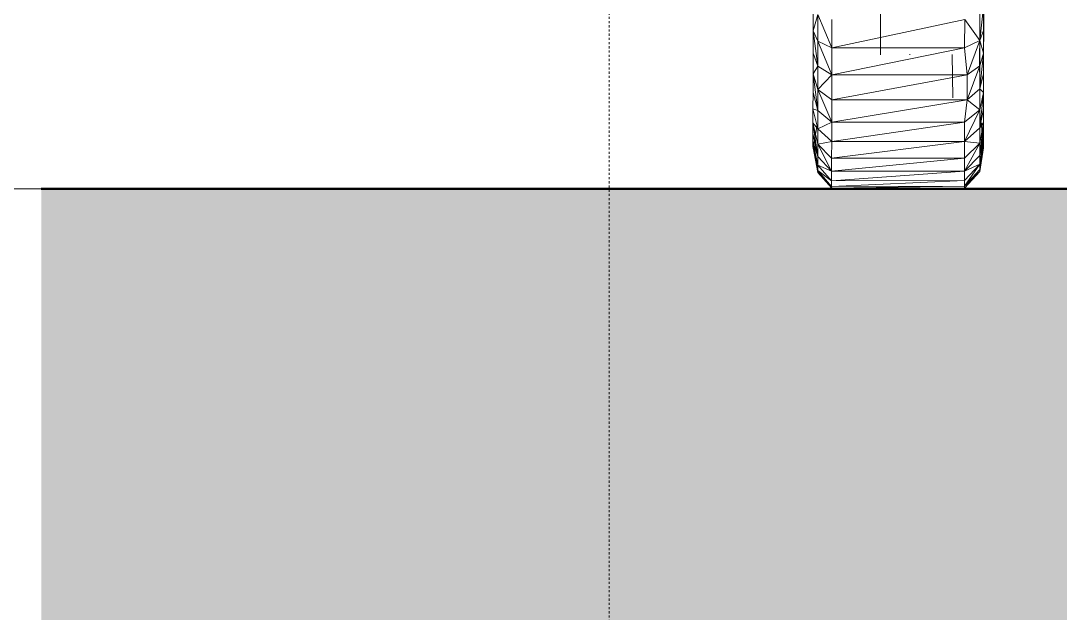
# Model space of a CAD drawing. Header units: inches. Extents: x 1747 to 7619, y -160 to 618.
# Drawn here: x 4741.2 to 4802.9, y -55.2 to -20 of the extents above; entities that cross this region are included whole.
import ezdxf

# ---------------------------------------------------------------- set-up
doc = ezdxf.new("R2010")
doc.units = ezdxf.units.IN
doc.header["$MEASUREMENT"] = 0
doc.linetypes.add('Aligning Line 1_8_', pattern=[0.25, 0.125, -0.125])
doc.linetypes.add('Grid Line 1_2_', pattern=[0.875, 0.5, -0.125, 0.125, -0.125])
for name, color, linetype, lineweight in [('0-4', 10, 'Continuous', 5), ('0-6', 7, 'Continuous', 9), ('A-FLOR-LEVL-1', 51, 'Grid Line 1_2_', 9), ('A-GENM', 5, 'Continuous', 9), ('C-TOPO', 7, 'Continuous', 9), ('C-TOPO-1', 250, 'Continuous', 50), ('G-ANNO-SYMB-2', 147, 'Aligning Line 1_8_', 9)]:
    doc.layers.add(name, color=color, linetype=linetype, lineweight=lineweight)

# ---------------------------------------------------------------- blocks, each defined once
blk = doc.blocks.new('CTR - 2nd Phase_rvt-2-BUILDING ELEVATION - NORTH')
at = {"layer": 'A-FLOR-LEVL-1'}
blk.add_line((-12558.481, -30), (-9609.49, -30), dxfattribs=at)
blk = doc.blocks.new('Land_Rover_Evoque_-_SUV_Car_Vehicle_Automobile_13067 - Land Rover EVOQUE_dwg-1230547-BUILDING ELEVATION - NORTH')
at = {"layer": 'A-GENM'}
for p, q in [((-12406.153, -18.352), (-12406.139, -21.945)), ((-12406.153, -18.352), (-12406.141, -22.523)), ((-12412.037, -20.117), (-12412.041, -18.746)), ((-12416.028, -19.208), (-12416.03, -20.622)), ((-12415.747, -19.655), (-12416.03, -20.622)), ((-12415.75, -21.238), (-12415.747, -19.655)), ((-12414.922, -21.64), (-12415.747, -19.655)), ((-12406.145, -21.21), (-12405.928, -19.203)), ((-12406.145, -21.21), (-12406.142, -19.638)), ((-12405.93, -20.615), (-12405.928, -19.203)), ((-12405.915, -20.609), (-12405.912, -19.197)), ((-12407.043, -19.948), (-12414.922, -21.64)), ((-12414.919, -19.95), (-12414.922, -21.64)), ((-12412.034, -21.17), (-12412.037, -20.117)), ((-12407.046, -21.638), (-12407.043, -19.948)), ((-12407.043, -19.948), (-12406.145, -21.21)), ((-12416.033, -21.952), (-12416.03, -20.622)), ((-12415.752, -22.731), (-12416.03, -20.622)), ((-12415.75, -21.238), (-12416.03, -20.622)), ((-12406.145, -21.21), (-12405.93, -20.615)), ((-12405.932, -21.945), (-12405.93, -20.615)), ((-12405.915, -20.609), (-12405.93, -20.55)), ((-12405.915, -20.609), (-12405.93, -20.745)), ((-12405.915, -20.609), (-12405.919, -21.939)), ((-12415.752, -22.731), (-12415.75, -21.238)), ((-12414.922, -21.64), (-12415.75, -21.238)), ((-12414.924, -23.239), (-12415.75, -21.238)), ((-12412.032, -21.828), (-12412.034, -21.17)), ((-12407.046, -21.638), (-12406.145, -21.21)), ((-12406.898, -23.238), (-12406.145, -21.21)), ((-12406.147, -22.699), (-12406.145, -21.21)), ((-12406.145, -21.21), (-12405.932, -21.945)), ((-12416.034, -23.182), (-12416.033, -21.952)), ((-12416.033, -21.952), (-12415.752, -22.731)), ((-12407.046, -21.638), (-12414.924, -23.239)), ((-12414.922, -21.64), (-12414.924, -23.239)), ((-12407.046, -21.638), (-12414.922, -21.64)), ((-12412.03, -22.054), (-12412.032, -21.828)), ((-12410.29, -22.011), (-12410.29, -22.055)), ((-12407.75, -24.608), (-12407.785, -22.029)), ((-12406.898, -23.238), (-12407.046, -21.638)), ((-12406.157, -21.921), (-12406.164, -21.681)), ((-12406.157, -21.921), (-12406.141, -24.276)), ((-12406.149, -24.072), (-12405.932, -21.945)), ((-12406.147, -22.699), (-12405.932, -21.945)), ((-12406.139, -21.945), (-12406.143, -23.892)), ((-12406.139, -21.945), (-12406.142, -23.512)), ((-12406.139, -21.945), (-12406.142, -23.491)), ((-12405.934, -23.174), (-12405.932, -21.945)), ((-12405.932, -21.873), (-12405.919, -21.939)), ((-12405.919, -21.939), (-12405.922, -23.169)), ((-12416.034, -23.182), (-12415.752, -22.731)), ((-12415.752, -22.731), (-12415.754, -24.109)), ((-12414.924, -23.239), (-12415.752, -22.731)), ((-12406.901, -24.712), (-12406.147, -22.699)), ((-12406.898, -23.238), (-12406.147, -22.699)), ((-12406.149, -24.072), (-12406.147, -22.699)), ((-12416.036, -24.29), (-12416.034, -23.182)), ((-12416.034, -23.182), (-12415.756, -25.347)), ((-12416.034, -23.182), (-12415.754, -24.109)), ((-12414.924, -23.239), (-12415.754, -24.109)), ((-12406.898, -23.238), (-12414.927, -24.713)), ((-12414.924, -23.239), (-12414.927, -24.713)), ((-12406.898, -23.238), (-12414.924, -23.239)), ((-12406.901, -24.712), (-12406.898, -23.238)), ((-12405.934, -23.174), (-12406.149, -24.072)), ((-12405.934, -23.174), (-12405.936, -24.283)), ((-12405.934, -22.939), (-12405.922, -23.169)), ((-12405.922, -23.169), (-12405.934, -23.094)), ((-12405.922, -23.169), (-12405.925, -24.279)), ((-12406.143, -23.892), (-12406.142, -23.512)), ((-12416.037, -25.261), (-12416.036, -24.29)), ((-12416.036, -24.29), (-12415.756, -25.347)), ((-12415.756, -25.347), (-12415.754, -24.109)), ((-12414.928, -26.039), (-12415.754, -24.109)), ((-12414.927, -24.713), (-12415.754, -24.109)), ((-12406.901, -24.712), (-12406.149, -24.072)), ((-12406.152, -26.382), (-12405.936, -24.283)), ((-12406.149, -24.072), (-12406.151, -25.306)), ((-12405.936, -24.283), (-12406.151, -25.306)), ((-12405.936, -24.283), (-12406.149, -24.072)), ((-12406.145, -25.582), (-12406.141, -24.276)), ((-12406.136, -24.274), (-12406.136, -24.279)), ((-12406.135, -24.67), (-12406.136, -24.279)), ((-12405.936, -24.283), (-12405.937, -25.253)), ((-12405.925, -24.279), (-12405.936, -24.076)), ((-12405.925, -24.279), (-12405.936, -24.202)), ((-12405.925, -24.279), (-12405.927, -25.249)), ((-12416.038, -26.076), (-12416.037, -25.261)), ((-12415.757, -26.432), (-12416.037, -25.261)), ((-12416.037, -25.261), (-12415.756, -25.347)), ((-12414.928, -26.039), (-12406.901, -24.712)), ((-12414.928, -26.039), (-12414.927, -24.713)), ((-12406.901, -24.712), (-12414.927, -24.713)), ((-12407.052, -26.037), (-12406.901, -24.712)), ((-12406.901, -24.712), (-12406.151, -25.306)), ((-12406.152, -26.382), (-12405.937, -25.253)), ((-12405.927, -25.249), (-12405.937, -25.076)), ((-12405.927, -25.249), (-12405.937, -25.174)), ((-12405.937, -26.064), (-12405.937, -25.253)), ((-12405.927, -25.249), (-12405.93, -26.061)), ((-12415.757, -26.432), (-12415.756, -25.347)), ((-12414.928, -26.039), (-12415.756, -25.347)), ((-12407.054, -27.199), (-12406.151, -25.306)), ((-12407.052, -26.037), (-12406.151, -25.306)), ((-12406.152, -26.382), (-12406.151, -25.306)), ((-12416.038, -26.72), (-12416.038, -26.076)), ((-12416.038, -26.076), (-12415.758, -28.074)), ((-12416.038, -26.076), (-12415.758, -27.344)), ((-12416.038, -26.076), (-12415.757, -26.432)), ((-12416.036, -27.573), (-12415.794, -26.209)), ((-12415.758, -27.344), (-12415.757, -26.432)), ((-12414.928, -26.039), (-12415.757, -26.432)), ((-12414.929, -27.2), (-12415.757, -26.432)), ((-12414.929, -27.2), (-12407.052, -26.037)), ((-12414.929, -27.2), (-12414.928, -26.039)), ((-12414.928, -26.039), (-12407.052, -26.037)), ((-12407.052, -26.037), (-12407.054, -27.199)), ((-12407.054, -27.199), (-12406.152, -26.382)), ((-12406.154, -28.014), (-12405.937, -26.064)), ((-12406.153, -27.294), (-12405.937, -26.064)), ((-12406.153, -27.294), (-12406.152, -26.382)), ((-12406.152, -26.382), (-12405.937, -26.064)), ((-12406.045, -26.091), (-12406.027, -26.687)), ((-12405.938, -26.707), (-12405.937, -26.064)), ((-12405.93, -26.061), (-12405.937, -25.937)), ((-12405.93, -26.061), (-12405.937, -26)), ((-12405.93, -26.061), (-12405.932, -26.705)), ((-12416.038, -27.19), (-12416.038, -26.72)), ((-12416.038, -26.72), (-12415.758, -28.074)), ((-12406.154, -28.014), (-12405.938, -26.707)), ((-12405.937, -27.561), (-12406.027, -26.687)), ((-12405.932, -26.705), (-12405.938, -26.65)), ((-12405.938, -27.178), (-12405.938, -26.707)), ((-12405.932, -26.705), (-12405.934, -27.176)), ((-12416.037, -27.478), (-12416.038, -27.19)), ((-12415.758, -28.592), (-12416.038, -27.19)), ((-12416.038, -27.19), (-12415.758, -28.074)), ((-12416.037, -27.478), (-12416.036, -27.573)), ((-12416.037, -27.478), (-12415.758, -28.918)), ((-12416.037, -27.478), (-12415.758, -28.592)), ((-12416.036, -27.573), (-12416.035, -27.477)), ((-12416.036, -27.573), (-12415.756, -29.023)), ((-12415.758, -28.918), (-12416.036, -27.573)), ((-12414.929, -27.2), (-12415.758, -27.344)), ((-12414.931, -28.18), (-12415.758, -27.344)), ((-12414.931, -28.948), (-12415.758, -27.344)), ((-12415.758, -28.074), (-12415.758, -27.344)), ((-12414.931, -28.18), (-12407.054, -27.199)), ((-12414.929, -27.2), (-12414.931, -28.18)), ((-12414.929, -27.2), (-12407.054, -27.199)), ((-12407.055, -28.945), (-12406.153, -27.294)), ((-12407.054, -27.199), (-12407.054, -28.178)), ((-12407.054, -27.199), (-12406.153, -27.294)), ((-12407.054, -28.178), (-12406.153, -27.294)), ((-12406.154, -28.014), (-12405.938, -27.178)), ((-12406.154, -28.541), (-12405.938, -27.178)), ((-12406.153, -27.294), (-12406.154, -28.014)), ((-12406.153, -28.858), (-12405.938, -27.178)), ((-12406.153, -28.858), (-12405.938, -27.465)), ((-12406.153, -28.858), (-12405.937, -27.561)), ((-12406.152, -28.963), (-12405.937, -27.561)), ((-12405.938, -27.465), (-12405.938, -27.178)), ((-12405.937, -27.561), (-12405.938, -27.465)), ((-12405.937, -27.561), (-12405.935, -27.465)), ((-12405.934, -27.176), (-12405.935, -27.465)), ((-12414.931, -28.948), (-12415.758, -28.074)), ((-12415.758, -28.592), (-12415.758, -28.074)), ((-12414.931, -28.18), (-12407.054, -28.178)), ((-12414.931, -28.948), (-12407.054, -28.178)), ((-12414.931, -28.18), (-12414.931, -28.948)), ((-12407.055, -28.945), (-12406.154, -28.014)), ((-12407.054, -28.178), (-12407.055, -28.945)), ((-12406.154, -28.014), (-12406.154, -28.541)), ((-12414.931, -28.948), (-12415.758, -28.592)), ((-12414.931, -29.514), (-12415.758, -28.592)), ((-12415.758, -28.918), (-12415.758, -28.592)), ((-12414.931, -29.514), (-12415.758, -28.918)), ((-12414.931, -29.85), (-12415.758, -28.918)), ((-12415.758, -28.918), (-12415.756, -29.023)), ((-12414.931, -28.948), (-12407.055, -28.945)), ((-12414.931, -29.514), (-12407.055, -28.945)), ((-12414.931, -28.948), (-12414.931, -29.514)), ((-12407.055, -28.945), (-12406.154, -28.541)), ((-12407.055, -29.512), (-12406.154, -28.541)), ((-12407.055, -29.848), (-12406.154, -28.541)), ((-12407.055, -29.848), (-12406.153, -28.858)), ((-12407.055, -28.945), (-12407.055, -29.512)), ((-12407.055, -29.848), (-12406.152, -28.963)), ((-12407.053, -29.962), (-12406.152, -28.963)), ((-12406.153, -28.858), (-12406.154, -28.541)), ((-12406.153, -28.858), (-12406.152, -28.963)), ((-12414.929, -29.965), (-12415.756, -29.023)), ((-12414.931, -29.85), (-12415.756, -29.023)), ((-12414.931, -29.514), (-12407.055, -29.512)), ((-12414.931, -29.85), (-12407.055, -29.512)), ((-12414.931, -29.514), (-12414.931, -29.85)), ((-12407.055, -29.512), (-12407.055, -29.848)), ((-12414.931, -29.85), (-12407.055, -29.848)), ((-12414.929, -29.965), (-12414.931, -29.85)), ((-12414.929, -29.965), (-12407.055, -29.848)), ((-12407.053, -29.962), (-12414.929, -29.965)), ((-12407.053, -29.962), (-12407.055, -29.848))]:
    blk.add_line(p, q, dxfattribs=at)
blk = doc.blocks.new('Land_Rover_Evoque_-_SUV_Car_Vehicle_Automobile_13067 - Land_Rover_Evoque_-_SUV_Car_Vehicle_Automobile_13067-1230553-BUILDING ELEVATION - NORTH')
blk.add_blockref('Land_Rover_Evoque_-_SUV_Car_Vehicle_Automobile_13067 - Land Rover EVOQUE_dwg-1230547-BUILDING ELEVATION - NORTH', (0, 0))
blk = doc.blocks.new('CTR  - Topography_rvt-2-BUILDING ELEVATION - NORTH')
at = {"layer": 'C-TOPO'}
h = blk.add_hatch(dxfattribs=at)
h.set_pattern_fill('FP_44', color=256, style=0, pattern_type=2)
h.set_pattern_definition([(0, (12, 0), (24, 24), [24, -24]), (0, (12, 9), (24, 24), [24, -24]), (0, (12, 18), (24, 24), [24, -24]), (90, (15, 21), (-24, 24), [24, -24]), (90, (24, 21), (-24, 24), [24, -24]), (90, (33, 21), (-24, 24), [24, -24])])
h.paths.add_polyline_path([(-11081.584, -145.908), (-9706.161, -145.908), (-9706.161, 4.736), (-9718.023, 4.577), (-9757.958, 2.291), (-9768.942, 2.197), (-9792.274, 0.093), (-9800.81, -1.142), (-9823.145, -1.142), (-9826.284, -1.518), (-9893.344, -4.302), (-9896.521, -5.014), (-9915.253, -12.609), (-9950.418, -20.49), (-9956.61, -23.001), (-10060.095, -17.589), (-10091.206, -21.292), (-10136.728, -22.072), (-10165.215, -22.672), (-10281.965, -24.601), (-10370.756, -26.589), (-10412.866, -26.71), (-10450.411, -27.551), (-10486.95, -27.599), (-10517.537, -27.237), (-10524.961, -27.239), (-10534.893, -27.122), (-10585.348, -27.535), (-10642.589, -27.26), (-10678.149, -26.984), (-10825.636, -29.971), (-10890.221, -30), (-12461.793, -30), (-12461.793, -145.908), (-11083.977, -145.908)], flags=0)
for p, q in [((-12439.966, -30), (-12461.793, -30)), ((-12349.765, -30), (-12439.966, -30))]:
    blk.add_line(p, q, dxfattribs=at)
at = {"layer": 'C-TOPO-1'}
for p, q in [((-12439.966, -30), (-12461.793, -30)), ((-12349.766, -30), (-12439.966, -30))]:
    blk.add_line(p, q, dxfattribs=at)
at = {"layer": '0-6'}
blk.add_blockref('Land_Rover_Evoque_-_SUV_Car_Vehicle_Automobile_13067 - Land_Rover_Evoque_-_SUV_Car_Vehicle_Automobile_13067-1230553-BUILDING ELEVATION - NORTH', (0, 0), dxfattribs=at)
blk = doc.blocks.new('CTR - 1st Phase - Common Walls_rvt-2-BUILDING ELEVATION - NORTH')
at = {"layer": 'A-FLOR-LEVL-1'}
blk.add_line((-12558.481, -30), (-9609.49, -30), dxfattribs=at)
at = {"layer": 'G-ANNO-SYMB-2'}
blk.add_line((-12428.118, 526.953), (-12428.118, -145.908), dxfattribs=at)

msp = doc.modelspace()

# ---------------------------------------------------------------- linework, layer by layer
at = {"layer": 'A-FLOR-LEVL-1'}
msp.add_line((4646.5044, -30), (7593.9954, -30), dxfattribs=at)

# ---------------------------------------------------------------- block references
at = {"layer": '0-4'}
for name in ['CTR - 2nd Phase_rvt-2-BUILDING ELEVATION - NORTH', 'CTR - 1st Phase - Common Walls_rvt-2-BUILDING ELEVATION - NORTH', 'CTR  - Topography_rvt-2-BUILDING ELEVATION - NORTH']:
    msp.add_blockref(name, (17204.2357, 0), dxfattribs=at)

doc.saveas('drawing.dxf')
